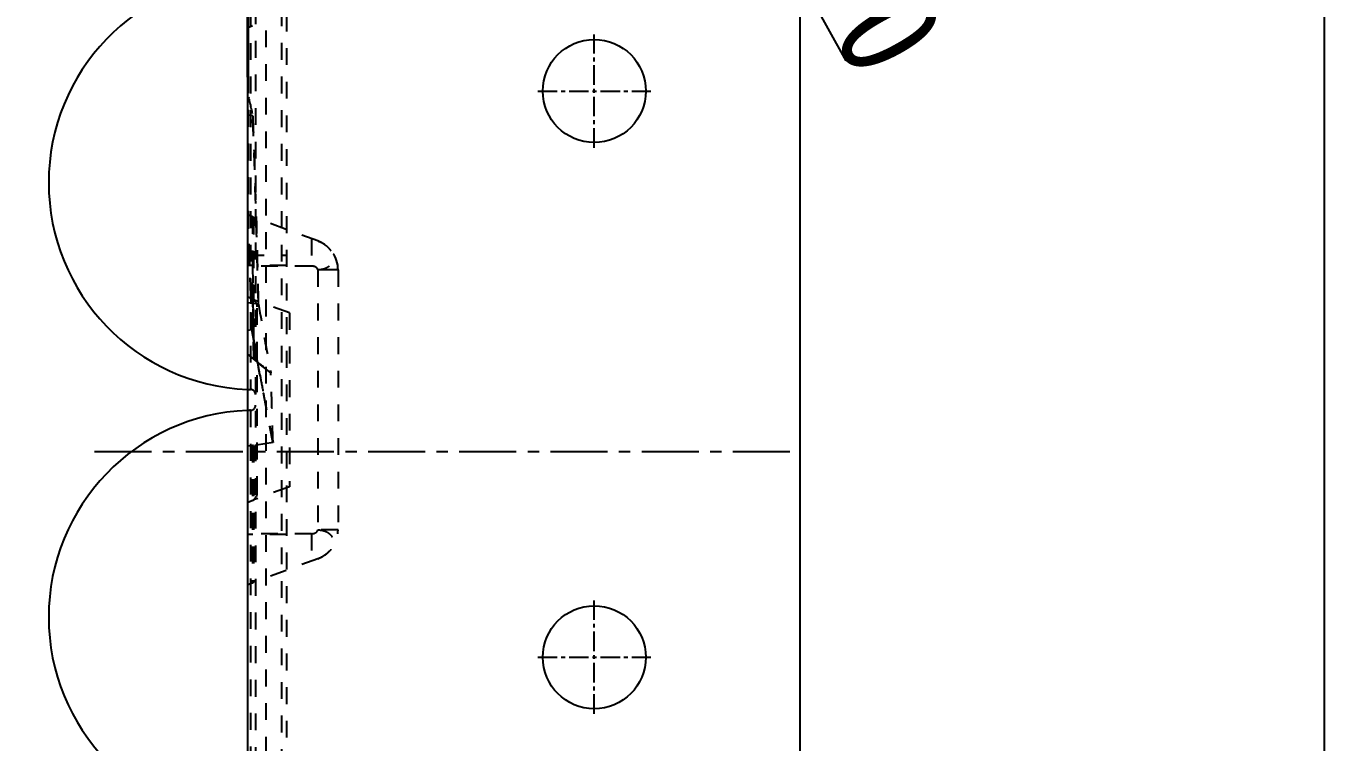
# Model space of a CAD drawing. Header units: millimetres. Extents: x 2667 to 4588, y -8940 to -2822.
# Drawn here: x 3617.1 to 3743.2, y -5745.6 to -5676.1 of the extents above; entities that cross this region are included whole.
import ezdxf

# ---------------------------------------------------------------- set-up
doc = ezdxf.new("R2010")
doc.units = ezdxf.units.MM
doc.header["$LTSCALE"] = 16.335
doc.header["$PDMODE"] = 3
doc.header["$PDSIZE"] = 8
doc.linetypes.add('CENTER', pattern=[0.6, 0.375, -0.075, 0.075, -0.075])
doc.linetypes.add('HIDDEN', pattern=[0.2, 0.1, -0.1])
doc.layers.get('0').update_dxf_attribs({"linetype": 'CONTINUOUS'})
doc.layers.get('Defpoints').update_dxf_attribs({"linetype": 'CONTINUOUS'})
doc.layers.add('DEFAULT_2', color=8, linetype='HIDDEN')
doc.styles.get("Standard").update_dxf_attribs({"font": 'txt', "width": 0.85})
doc.dimstyles.new('mold', dxfattribs={"dimtxt": 10, "dimasz": 5, "dimexe": 0, "dimexo": 0, "dimgap": 0, "dimtad": 1, "dimzin": 1, "dimdsep": 46, "dimtxsty": 'Standard', "dimcen": 0, "dimclrd": 4, "dimclre": 4, "dimclrt": 6, "dimazin": 0, "dimtfac": 1, "dimtofl": 0, "dimtmove": 0, "dimatfit": 3, "dimfxl": 0, "dimarcsym": 0})

# ---------------------------------------------------------------- blocks, each defined once
blk = doc.blocks.new('*D410')
at = {"color": 4, "lineweight": -2}
blk.add_line((3696.8, -5679.47), (3677.17, -5644.14), dxfattribs=at)
at = {"color": 4}
blk.add_solid([(3677.9, -5643.73), (3676.45, -5644.54), (3674.75, -5639.77)], dxfattribs=at)
at = {"layer": 'Defpoints', "color": 0}
for p in [(3669.89, -5631.03), (3674.75, -5639.77)]:
    blk.add_point(p, dxfattribs=at)
at = {"color": 6, "insert": (3692.57, -5661.56), "char_height": 10, "attachment_point": 5, "rotation": 299.0567}
blk.add_mtext('∅10.00', dxfattribs=at)

msp = doc.modelspace()

# ---------------------------------------------------------------- linework, layer by layer
at = {"color": 7, "linetype": 'Continuous'}
for p, q in [((3692.317, -5862.397), (3692.317, -5572.397)), ((3638.627, -5680.999), (3638.627, -5616.592)), ((3638.727, -5680.999), (3638.727, -5672.327)), ((3638.727, -5680.999), (3638.627, -5681.045)), ((3638.627, -5681.045), (3638.627, -5798.391))]:
    msp.add_line(p, q, dxfattribs=at)
at = {"color": 1, "linetype": 'CENTER', "ltscale": 0.310989}
for p, q in [((3672.317, -5687.897), (3672.317, -5676.897)), ((3666.817, -5682.397), (3677.817, -5682.397)), ((3672.317, -5742.897), (3672.317, -5731.897)), ((3666.817, -5737.397), (3677.817, -5737.397))]:
    msp.add_line(p, q, dxfattribs=at)
at = {"color": 1, "linetype": 'CENTER', "ltscale": 0.903733}
msp.add_line((3623.777, -5717.397), (3692.317, -5717.397), dxfattribs=at)
msp.add_lwpolyline([(3112.835, -5493.693), (3743.206, -5493.693), (3743.206, -5949.604), (3112.835, -5949.604)], close=True)
for centre in [(3672.317, -5682.397), (3672.317, -5737.397)]:
    msp.add_circle(centre, 5)
at = {"color": 7, "linetype": 'Continuous'}
for centre in [(3639.415, -5691.292), (3639.415, -5733.502)]:
    msp.add_arc(centre, 20.1, 92.25433, 267.74567, dxfattribs=at)
at = {"layer": 'DEFAULT_2', "color": 8, "linetype": 'HIDDEN'}
for p, q in [((3641.936, -5618.923), (3641.936, -5805.87)), ((3642.43, -5619.425), (3642.43, -5805.368)), ((3640.402, -5620.977), (3640.402, -5803.816)), ((3639.415, -5621.982), (3639.415, -5802.811)), ((3638.924, -5671.198), (3638.924, -5711.386)), ((3639.115, -5676.074), (3638.627, -5676.302)), ((3638.627, -5681.045), (3638.627, -5680.999)), ((3638.727, -5695.664), (3638.727, -5680.999)), ((3639.138, -5684.801), (3638.627, -5684.724)), ((3638.727, -5687.527), (3638.627, -5687.542)), ((3639.115, -5694.624), (3638.627, -5694.397)), ((3639.115, -5694.624), (3639.115, -5702.624)), ((3639.227, -5694.688), (3639.227, -5708.445)), ((3645.453, -5696.954), (3639.227, -5694.688)), ((3644.849, -5696.734), (3644.849, -5699.397)), ((3638.627, -5698.327), (3642.43, -5698.327)), ((3642.43, -5699.332), (3638.627, -5699.332)), ((3644.849, -5699.397), (3638.627, -5699.397)), ((3638.86, -5699.324), (3638.844, -5698.87)), ((3638.862, -5699.389), (3638.86, -5699.324)), ((3638.956, -5702.178), (3638.862, -5699.389)), ((3639.115, -5699.397), (3639.231, -5708.439)), ((3645.453, -5699.773), (3645.453, -5725.02)), ((3647.427, -5699.773), (3645.453, -5699.773)), ((3647.427, -5699.773), (3647.427, -5725.02)), ((3639.115, -5702.624), (3638.627, -5702.397)), ((3639.688, -5703.11), (3638.627, -5702.958)), ((3638.963, -5702.386), (3638.956, -5702.178)), ((3638.968, -5702.556), (3638.963, -5702.386)), ((3638.97, -5702.629), (3638.968, -5702.556)), ((3638.973, -5702.696), (3638.97, -5702.629)), ((3638.981, -5702.947), (3638.973, -5702.696)), ((3639.062, -5705.589), (3638.981, -5702.947)), ((3639.15, -5702.689), (3639.149, -5702.624)), ((3639.162, -5703.355), (3639.15, -5702.689)), ((3642.698, -5703.951), (3639.227, -5702.688)), ((3639.577, -5721.444), (3639.577, -5703.349)), ((3642.698, -5703.951), (3642.698, -5720.842)), ((3639.062, -5705.589), (3638.627, -5705.651)), ((3639.231, -5708.439), (3638.627, -5707.914)), ((3639.232, -5708.439), (3639.171, -5708.392)), ((3639.443, -5707.771), (3639.41, -5707.586)), ((3639.542, -5708.327), (3639.443, -5707.771)), ((3639.553, -5708.388), (3639.542, -5708.327)), ((3639.574, -5708.506), (3639.553, -5708.388)), ((3640.902, -5709.757), (3639.227, -5708.445)), ((3639.415, -5708.583), (3639.232, -5708.439)), ((3639.578, -5708.712), (3639.415, -5708.583)), ((3639.619, -5708.755), (3639.574, -5708.506)), ((3639.745, -5709.456), (3639.619, -5708.755)), ((3639.836, -5709.956), (3639.745, -5709.456)), ((3638.924, -5713.408), (3638.924, -5753.596)), ((3639.115, -5716.839), (3638.627, -5716.879)), ((3639.115, -5716.839), (3639.115, -5730.169)), ((3641.107, -5716.521), (3639.227, -5716.839)), ((3639.227, -5716.839), (3639.227, -5730.106)), ((3642.698, -5720.842), (3639.227, -5722.106)), ((3639.115, -5722.169), (3638.627, -5722.397)), ((3644.849, -5725.397), (3638.627, -5725.397)), ((3642.43, -5725.462), (3638.627, -5725.462)), ((3644.849, -5725.397), (3644.849, -5728.059)), ((3647.427, -5725.02), (3645.453, -5725.02)), ((3645.453, -5727.839), (3639.227, -5730.106)), ((3639.115, -5730.169), (3638.627, -5730.397))]:
    msp.add_line(p, q, dxfattribs=at)
for centre, radius, start, end in [((3845.813, -5636.947), 212.142, 192.53474, 193.03656), ((2556.061, -5726.497), 1083.879, 1.236402, 2.204682), ((2433.128, -5741.321), 1206.463, 1.697176, 2.168763), ((2545.097, -5737.27), 1094.421, 2.010784, 2.178705), ((3638.777, -5695.349), 0.8, 55.78057, 65), ((3644.427, -5699.773), 3, 0, 70), ((3638.777, -5703.349), 0.8, 0, 65), ((4107.765, -5621.12), 475.202, 189.93533, 190.74998), ((4101.891, -5622.192), 469.232, 189.93014, 190.75517), ((4092.97, -5627.445), 460.586, 189.76814, 190.02034), ((3989.212, -5646.088), 355.166, 190.35963, 190.6536), ((2493.828, -5747.876), 1147.707, 1.565511, 1.903338), ((3639.415, -5691.292), 20.1, 267.74567, 268.6024), ((3638.912, -5711.888), 0.502, 0.0011, 88.60243), ((3915.514, -5660.088), 280.149, 190.62625, 191.62108), ((3639.415, -5733.502), 20.1, 91.3976, 92.25433), ((3638.912, -5712.905), 0.502, 271.39757, 359.9989), ((3638.777, -5721.444), 0.8, 295, 0), ((3644.427, -5725.02), 3, 290, 0), ((3644.723, -5725.488), 2.445, 306.28842, 313.47428), ((3644.913, -5725.689), 2.168, 313.47648, 320.45432), ((3638.777, -5729.444), 0.8, 295, 304.21943)]:
    msp.add_arc(centre, radius, start, end, dxfattribs=at)
msp.add_ellipse((3638.777, -5717.611), major_axis=(0.702, 0.657), ratio=0.5830906, start_param=0.4738904, end_param=0.6347997, dxfattribs=at)
for points, knots in [([(3639.138, -5684.801), (3639.198, -5686.325), (3639.42, -5692.427), (3639.583, -5698.531), (3639.688, -5703.11)], [0, 0, 0, 0, 0.2498933, 1, 1, 1, 1]), ([(3645.453, -5696.954), (3645.662, -5697.03), (3646.054, -5697.224), (3646.536, -5697.625), (3646.86, -5698.099), (3646.985, -5698.609), (3646.872, -5699.097), (3646.535, -5699.481), (3646.037, -5699.719), (3645.654, -5699.768), (3645.453, -5699.773)], [0, 0, 0, 0, 0.1499498, 0.2916492, 0.4188949, 0.5313036, 0.6355709, 0.7434866, 0.8641643, 1, 1, 1, 1]), ([(3646.189, -5697.35), (3646.135, -5697.308), (3645.905, -5697.15), (3645.651, -5697.026), (3645.453, -5696.954)], [0, 0, 0, 0, 0.2455955, 1, 1, 1, 1]), ([(3645.453, -5699.773), (3645.452, -5699.715), (3645.4, -5699.592), (3645.238, -5699.481), (3645.049, -5699.415), (3644.914, -5699.397), (3644.849, -5699.397)], [0, 0, 0, 0, 0.22703, 0.4758799, 0.7458164, 1, 1, 1, 1]), ([(3641.107, -5716.521), (3640.92, -5715.615), (3640.193, -5711.979), (3639.534, -5708.331), (3639.062, -5705.589)], [0, 0, 0, 0, 0.2494829, 1, 1, 1, 1]), ([(3644.849, -5725.397), (3644.914, -5725.397), (3645.049, -5725.379), (3645.237, -5725.312), (3645.399, -5725.201), (3645.452, -5725.079), (3645.453, -5725.02)], [0, 0, 0, 0, 0.2538947, 0.5232537, 0.7722043, 1, 1, 1, 1]), ([(3645.453, -5725.02), (3645.654, -5725.026), (3646.037, -5725.074), (3646.535, -5725.313), (3646.872, -5725.696), (3646.985, -5726.184), (3646.86, -5726.694), (3646.536, -5727.168), (3646.054, -5727.57), (3645.662, -5727.763), (3645.453, -5727.839)], [0, 0, 0, 0, 0.1358356, 0.2565133, 0.364429, 0.4686962, 0.5811049, 0.7083507, 0.8500501, 1, 1, 1, 1])]:
    msp.add_open_spline(points, degree=3, knots=knots, dxfattribs=at)
for points in [[(3639.149, -5702.624), (3639.13, -5701.548), (3639.115, -5700.472), (3639.115, -5699.397)], [(3639.231, -5708.439), (3639.231, -5706.744), (3639.195, -5705.049), (3639.162, -5703.355)], [(3640.902, -5709.757), (3640.459, -5709.41), (3640.019, -5709.06), (3639.578, -5708.712)]]:
    msp.add_open_spline(points, degree=3, dxfattribs=at)

# ---------------------------------------------------------------- dimensions: what is measured, and where the dimension line sits
dim = msp.add_diameter_dim_2p(p1=(3669.889, -5631.026), p2=(3674.745, -5639.767), dimstyle='mold')
dim.commit()
dim.dimension.update_dxf_attribs({"geometry": '*D410', "text_midpoint": (3692.573, -5661.56)})

doc.saveas('drawing.dxf')
